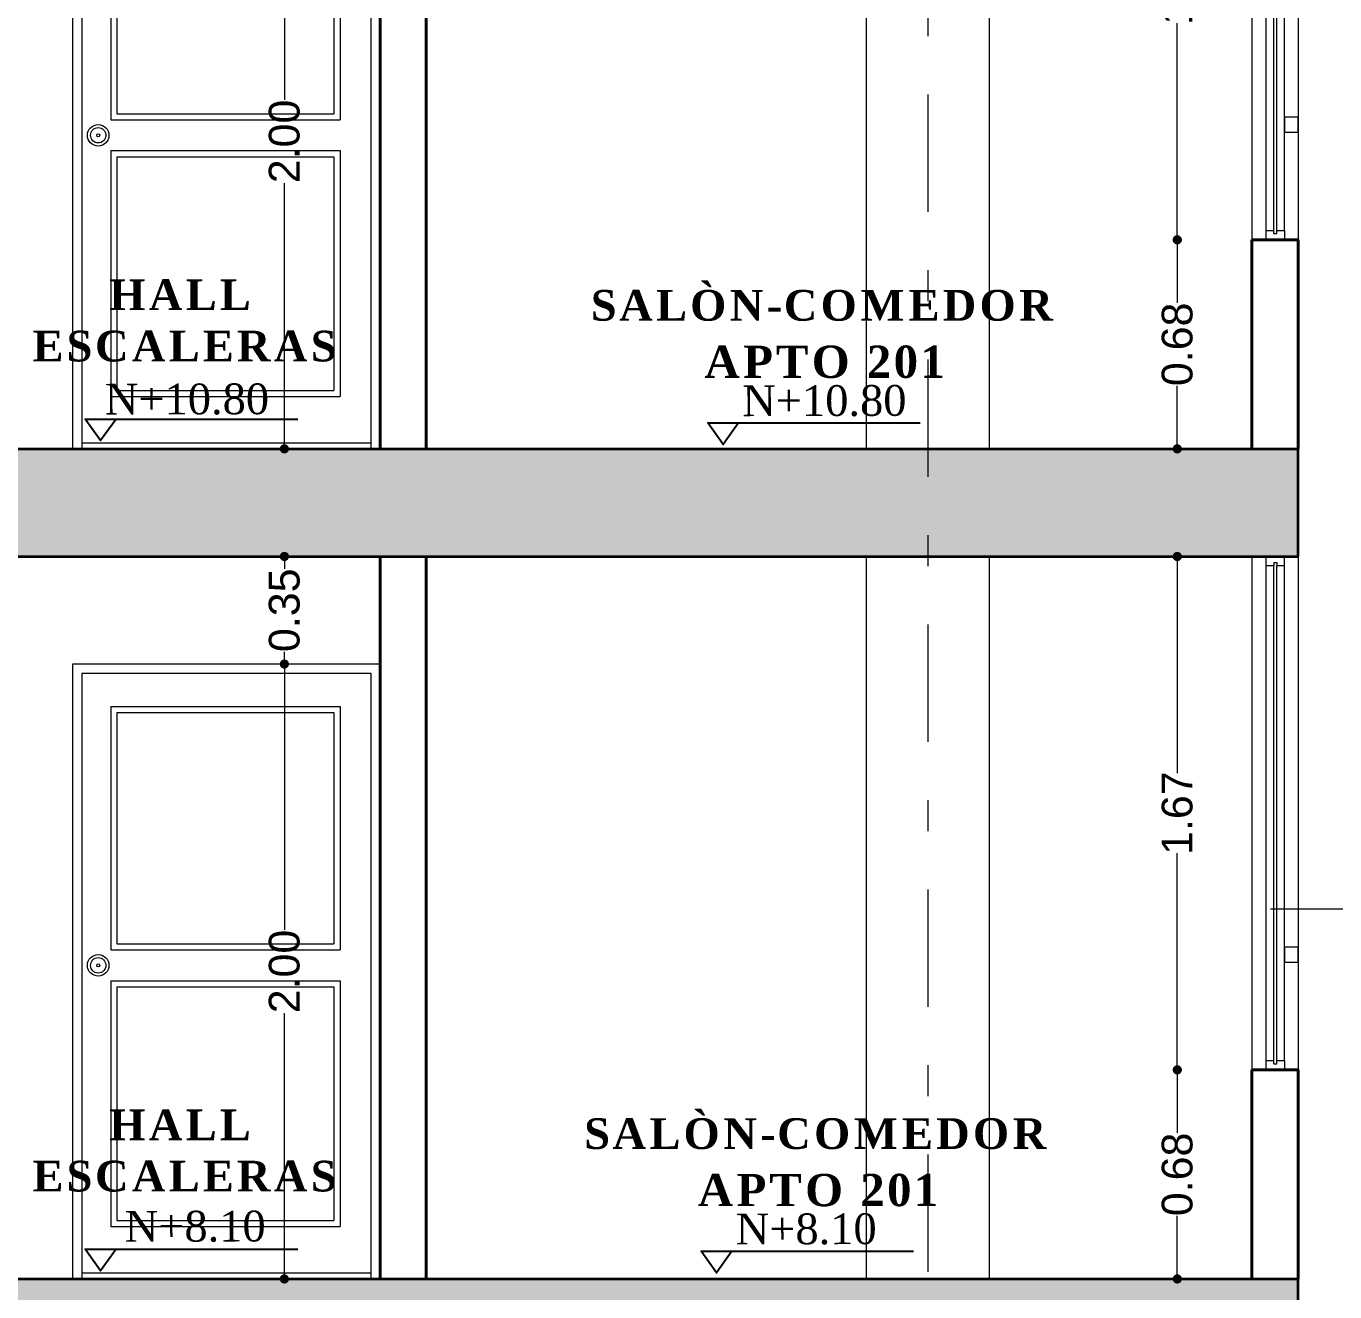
# Model space of a CAD drawing. Header units: inches. Extents: x 2908 to 3459, y -3172 to -55.
# Drawn here: x 3283.843 to 3288.1, y -217.603 to -213.486 of the extents above; entities that cross this region are included whole.
import ezdxf

# ---------------------------------------------------------------- set-up
doc = ezdxf.new("R2010")
doc.units = ezdxf.units.IN
doc.header["$MEASUREMENT"] = 0
doc.linetypes.add('DASHDOT', pattern=[25.4, 12.7, -6.35, 0, -6.35])
doc.layers.add('BORDER', color=1, linetype='Continuous')
doc.layers.add('TEXTO', color=4, linetype='Continuous')
for name, color, linetype, lineweight in [('COLUMNAS', 1, 'Continuous', 35), ('COTA', 1, 'Continuous', 9), ('COTAS 01', 1, 'Continuous', 25), ('E-EJES', 1, 'DASHDOT', 5), ('muros 2', 5, 'Continuous', 40), ('muros bajitos', 4, 'Continuous', 15), ('puertas aptos', 33, 'Continuous', 9), ('ventanas en fachada', 10, 'Continuous', 15), ('vidrio en planta', 191, 'Continuous', 5)]:
    doc.layers.add(name, color=color, linetype=linetype, lineweight=lineweight)
doc.styles.add('Arial new', font='arial.ttf')
doc.styles.add('CONSTRUCTORA', font='times.ttf', dxfattribs={"height": 0.3})
doc.dimstyles.new('GUS', dxfattribs={"dimtxt": 0.1, "dimasz": 0.03, "dimexe": 0.05, "dimexo": 0.05, "dimgap": 0.005, "dimtad": 0, "dimzin": 1, "dimdsep": 46, "dimtxsty": 'Arial new', "dimblk": 'DOT', "dimcen": 0.01, "dimse1": 1, "dimse2": 1, "dimclrd": 1, "dimclre": 252, "dimclrt": 1, "dimaunit": 1, "dimadec": 0, "dimazin": 2, "dimtfac": 1, "dimtmove": 0, "dimatfit": 2, "dimldrblk": 'ARCHTICK', "dimfxl": 1, "dimlwd": -1, "dimlwe": -1, "dimarcsym": 1})

# ---------------------------------------------------------------- blocks, each defined once
blk = doc.blocks.new('puerta acceso')
at = {"layer": 'puertas aptos'}
for p, q in [((2162.1292, 1648.3621), (2161.1292, 1648.3621)), ((2161.1292, 1648.3621), (2161.1292, 1646.3621)), ((2161.1592, 1648.3321), (2161.1592, 1646.3621)), ((2161.1592, 1648.3321), (2162.0992, 1648.3321)), ((2162.0992, 1648.3321), (2162.0992, 1646.3621)), ((2162.1292, 1648.3621), (2162.1292, 1646.3621)), ((2161.2536, 1648.2243), (2161.2536, 1647.4321)), ((2161.2536, 1648.2243), (2161.9992, 1648.2243)), ((2161.2736, 1648.2043), (2161.2736, 1647.4521)), ((2161.2736, 1648.2043), (2161.9792, 1648.2043)), ((2161.9792, 1648.2043), (2161.9792, 1647.4521)), ((2161.9992, 1648.2243), (2161.9992, 1647.4321)), ((2161.2536, 1647.4321), (2161.9992, 1647.4321)), ((2161.2736, 1647.4521), (2161.9792, 1647.4521)), ((2161.2536, 1647.3321), (2161.9992, 1647.3321)), ((2161.2536, 1647.3321), (2161.2536, 1646.5321)), ((2161.2736, 1647.3121), (2161.9792, 1647.3121)), ((2161.2736, 1647.3121), (2161.2736, 1646.5521)), ((2161.9792, 1647.3121), (2161.9792, 1646.5521)), ((2161.9992, 1647.3321), (2161.9992, 1646.5321)), ((2161.2736, 1646.5521), (2161.9792, 1646.5521)), ((2161.2536, 1646.5321), (2161.9992, 1646.5321)), ((2161.1592, 1646.3821), (2162.0992, 1646.3821))]:
    blk.add_line(p, q, dxfattribs=at)
for radius in [0.035, 0.025, 0.005]:
    blk.add_circle((2161.2126, 1647.3821), radius, dxfattribs=at)
blk = doc.blocks.new('_Dot')
at = {"color": 0, "linetype": 'ByBlock', "lineweight": -2}
blk.add_line((-0.5, 0), (-1, 0), dxfattribs=at)
at = {"color": 0, "linetype": 'ByBlock', "const_width": 0.5}
blk.add_lwpolyline([(-0.25, 0, 1), (0.25, 0, 1)], format="xyb", close=True, dxfattribs=at)
blk = doc.blocks.new('*D4748')
at = {"layer": 'Defpoints', "color": 0, "transparency": 16777216}
for p in [(3287.9801, -211.2605), (3288.5281, -211.2605), (3287.98, -223.3106)]:
    blk.add_point(p, dxfattribs=at)
at = {"layer": 'TEXTO', "color": 1, "linetype": 'Continuous', "transparency": 16777216}
for p, q in [((3288.5281, -211.2905), (3288.5281, -217.1162)), ((3288.5281, -223.2806), (3288.5281, -217.455))]:
    blk.add_line(p, q, dxfattribs=at)
at = {"layer": 'TEXTO', "color": 1, "transparency": 16777216, "xscale": 0.03, "yscale": 0.03, "zscale": 0.03}
for p, rotation in [((3288.5281, -211.2605), 90), ((3288.5281, -223.3106), 270)]:
    blk.add_blockref('_Dot', p, dxfattribs=dict(at, rotation=rotation))
at = {"layer": 'TEXTO', "color": 1, "transparency": 16777216, "insert": (3288.5281, -217.2856), "char_height": 0.1, "attachment_point": 5, "rotation": 90, "style": 'Arial new'}
blk.add_mtext('12.05', dxfattribs=at)
blk = doc.blocks.new('_ArchTick')
at = {"color": 0, "linetype": 'ByBlock', "const_width": 0.15}
blk.add_lwpolyline([(-0.5, -0.5), (0.5, 0.5)], dxfattribs=at)
blk = doc.blocks.new('*D4912')
at = {"layer": 'COTA', "color": 1, "linetype": 'Continuous', "transparency": 16777216}
for p, q in [((3287.5873, -216.9106), (3287.5873, -217.0856)), ((3287.5873, -217.5306), (3287.5873, -217.3556))]:
    blk.add_line(p, q, dxfattribs=at)
at = {"layer": 'Defpoints', "color": 0, "transparency": 16777216}
for p in [(3287.5873, -216.8806), (3287.83, -216.8806), (3287.83, -217.5606)]:
    blk.add_point(p, dxfattribs=at)
at = {"layer": 'COTA', "color": 1, "transparency": 16777216, "xscale": 0.03, "yscale": 0.03, "zscale": 0.03}
for p, rotation in [((3287.5873, -216.8806), 90), ((3287.5873, -217.5606), 270)]:
    blk.add_blockref('_Dot', p, dxfattribs=dict(at, rotation=rotation))
at = {"layer": 'COTA', "color": 1, "transparency": 16777216, "insert": (3287.5873, -217.2206), "char_height": 0.1, "attachment_point": 5, "rotation": 90, "style": 'Arial new'}
blk.add_mtext('0.68', dxfattribs=at)
blk = doc.blocks.new('*D4913')
at = {"layer": 'COTA', "color": 1, "linetype": 'Continuous', "transparency": 16777216}
for p, q in [((3287.5873, -215.2406), (3287.5873, -215.9154)), ((3287.5873, -216.8506), (3287.5873, -216.1758))]:
    blk.add_line(p, q, dxfattribs=at)
at = {"layer": 'Defpoints', "color": 0, "transparency": 16777216}
for p in [(3287.5873, -215.2106), (3287.83, -215.2106), (3287.83, -216.8806)]:
    blk.add_point(p, dxfattribs=at)
at = {"layer": 'COTA', "color": 1, "transparency": 16777216, "xscale": 0.03, "yscale": 0.03, "zscale": 0.03}
for p, rotation in [((3287.5873, -215.2106), 90), ((3287.5873, -216.8806), 270)]:
    blk.add_blockref('_Dot', p, dxfattribs=dict(at, rotation=rotation))
at = {"layer": 'COTA', "color": 1, "transparency": 16777216, "insert": (3287.5873, -216.0456), "char_height": 0.1, "attachment_point": 5, "rotation": 90, "style": 'Arial new'}
blk.add_mtext('1.67', dxfattribs=at)
blk = doc.blocks.new('*D4914')
at = {"layer": 'COTA', "color": 1, "linetype": 'Continuous', "transparency": 16777216}
for p, q in [((3287.5873, -214.2106), (3287.5873, -214.3856)), ((3287.5873, -214.8306), (3287.5873, -214.6556))]:
    blk.add_line(p, q, dxfattribs=at)
at = {"layer": 'Defpoints', "color": 0, "transparency": 16777216}
for p in [(3287.5873, -214.1806), (3287.83, -214.1806), (3287.83, -214.8606)]:
    blk.add_point(p, dxfattribs=at)
at = {"layer": 'COTA', "color": 1, "transparency": 16777216, "xscale": 0.03, "yscale": 0.03, "zscale": 0.03}
for p, rotation in [((3287.5873, -214.1806), 90), ((3287.5873, -214.8606), 270)]:
    blk.add_blockref('_Dot', p, dxfattribs=dict(at, rotation=rotation))
at = {"layer": 'COTA', "color": 1, "transparency": 16777216, "insert": (3287.5873, -214.5206), "char_height": 0.1, "attachment_point": 5, "rotation": 90, "style": 'Arial new'}
blk.add_mtext('0.68', dxfattribs=at)
blk = doc.blocks.new('*D4915')
at = {"layer": 'COTA', "color": 1, "linetype": 'Continuous', "transparency": 16777216}
for p, q in [((3287.5873, -212.5406), (3287.5873, -213.2154)), ((3287.5873, -214.1506), (3287.5873, -213.4758))]:
    blk.add_line(p, q, dxfattribs=at)
at = {"layer": 'Defpoints', "color": 0, "transparency": 16777216}
for p in [(3287.5873, -212.5106), (3287.83, -212.5106), (3287.83, -214.1806)]:
    blk.add_point(p, dxfattribs=at)
at = {"layer": 'COTA', "color": 1, "transparency": 16777216, "xscale": 0.03, "yscale": 0.03, "zscale": 0.03}
for p, rotation in [((3287.5873, -212.5106), 90), ((3287.5873, -214.1806), 270)]:
    blk.add_blockref('_Dot', p, dxfattribs=dict(at, rotation=rotation))
at = {"layer": 'COTA', "color": 1, "transparency": 16777216, "insert": (3287.5873, -213.3456), "char_height": 0.1, "attachment_point": 5, "rotation": 90, "style": 'Arial new'}
blk.add_mtext('1.67', dxfattribs=at)
blk = doc.blocks.new('*D4918')
at = {"layer": 'COTA', "color": 1, "linetype": 'Continuous', "transparency": 16777216}
for p, q in [((3284.683, -215.5906), (3284.683, -216.425)), ((3284.683, -217.5306), (3284.683, -216.6962))]:
    blk.add_line(p, q, dxfattribs=at)
at = {"layer": 'Defpoints', "color": 0, "transparency": 16777216}
for p in [(3284.683, -215.5606), (3284.994, -215.5606), (3284.994, -217.5606)]:
    blk.add_point(p, dxfattribs=at)
at = {"layer": 'COTA', "color": 1, "transparency": 16777216, "xscale": 0.03, "yscale": 0.03, "zscale": 0.03}
for p, rotation in [((3284.683, -215.5606), 90), ((3284.683, -217.5606), 270)]:
    blk.add_blockref('_Dot', p, dxfattribs=dict(at, rotation=rotation))
at = {"layer": 'COTA', "color": 1, "transparency": 16777216, "insert": (3284.683, -216.5606), "char_height": 0.1, "attachment_point": 5, "rotation": 90, "style": 'Arial new'}
blk.add_mtext('2.00', dxfattribs=at)
blk = doc.blocks.new('*D4919')
at = {"layer": 'COTA', "color": 1, "linetype": 'Continuous', "transparency": 16777216}
for p, q in [((3284.683, -215.2406), (3284.683, -215.2503)), ((3284.683, -215.5306), (3284.683, -215.5209))]:
    blk.add_line(p, q, dxfattribs=at)
at = {"layer": 'Defpoints', "color": 0, "transparency": 16777216}
for p in [(3284.683, -215.2106), (3284.994, -215.2106), (3284.994, -215.5606)]:
    blk.add_point(p, dxfattribs=at)
at = {"layer": 'COTA', "color": 1, "transparency": 16777216, "xscale": 0.03, "yscale": 0.03, "zscale": 0.03}
for p, rotation in [((3284.683, -215.2106), 90), ((3284.683, -215.5606), 270)]:
    blk.add_blockref('_Dot', p, dxfattribs=dict(at, rotation=rotation))
at = {"layer": 'COTA', "color": 1, "transparency": 16777216, "insert": (3284.683, -215.3856), "char_height": 0.1, "attachment_point": 5, "rotation": 90, "style": 'Arial new'}
blk.add_mtext('0.35', dxfattribs=at)
blk = doc.blocks.new('*D4920')
at = {"layer": 'COTA', "color": 1, "linetype": 'Continuous', "transparency": 16777216}
for p, q in [((3284.683, -212.8906), (3284.683, -213.725)), ((3284.683, -214.8306), (3284.683, -213.9962))]:
    blk.add_line(p, q, dxfattribs=at)
at = {"layer": 'Defpoints', "color": 0, "transparency": 16777216}
for p in [(3284.683, -212.8606), (3284.994, -212.8606), (3284.994, -214.8606)]:
    blk.add_point(p, dxfattribs=at)
at = {"layer": 'COTA', "color": 1, "transparency": 16777216, "xscale": 0.03, "yscale": 0.03, "zscale": 0.03}
for p, rotation in [((3284.683, -212.8606), 90), ((3284.683, -214.8606), 270)]:
    blk.add_blockref('_Dot', p, dxfattribs=dict(at, rotation=rotation))
at = {"layer": 'COTA', "color": 1, "transparency": 16777216, "insert": (3284.683, -213.8606), "char_height": 0.1, "attachment_point": 5, "rotation": 90, "style": 'Arial new'}
blk.add_mtext('2.00', dxfattribs=at)
blk = doc.blocks.new('*D4928')
at = {"layer": 'COTA', "color": 1, "linetype": 'Continuous', "transparency": 16777216}
for p, q in [((3288.2413, -211.2905), (3288.2413, -214.45)), ((3288.2413, -217.8806), (3288.2413, -214.7211))]:
    blk.add_line(p, q, dxfattribs=at)
at = {"layer": 'Defpoints', "color": 0, "transparency": 16777216}
for p in [(3287.9801, -211.2605), (3288.2413, -211.2605), (3287.98, -217.9106)]:
    blk.add_point(p, dxfattribs=at)
at = {"layer": 'COTA', "color": 1, "transparency": 16777216, "xscale": 0.03, "yscale": 0.03, "zscale": 0.03}
for p, rotation in [((3288.2413, -211.2605), 90), ((3288.2413, -217.9106), 270)]:
    blk.add_blockref('_Dot', p, dxfattribs=dict(at, rotation=rotation))
at = {"layer": 'COTA', "color": 1, "transparency": 16777216, "insert": (3288.2413, -214.5856), "char_height": 0.1, "attachment_point": 5, "rotation": 90, "style": 'Arial new'}
blk.add_mtext('6.65', dxfattribs=at)

msp = doc.modelspace()

# ---------------------------------------------------------------- hatches: boundary and pattern name
at = {"layer": 'COTA', "lineweight": 9}
h = msp.add_hatch(dxfattribs=at)
h.set_pattern_fill('AR-CONC', color=256, scale=0.01, style=0)
h.set_pattern_definition([(50, (0, 0), (0.0717260183, -0.0062752135), [0.0075, -0.0825]), (355, (0, 0), (-0.0138751334, 0.0752192134), [0.006, -0.066]), (100.4514, (0.00598, -0.00052), (0.0578509382, 0.0689439542), [0.006374019, -0.0701142112]), (46.1842, (0, 0.02), (0.1067241049, -0.0165519014), [0.01125, -0.12375]), (96.6356, (0.00889, 0.01862), (0.0934662706, 0.097411787), [0.0095610288, -0.1051713]), (351.1842, (0, 0.02), (0.0934661945, 0.09741186), [0.009, -0.099]), (21, (0.01, 0.015), (0.0596907052, -0.0402618891), [0.0075, -0.0825]), (326, (0.01, 0.015), (0.0243315332, 0.0725150045), [0.006, -0.066]), (71.4514, (0.014974, 0.011645), (0.0840222629, 0.0322530497), [0.006374019, -0.0701142112]), (37.5, (0, 0), (0.00121598553, 0.03328938538), [0, -0.0652, 0, -0.067, 0, -0.06625]), (7.5, (0, 0), (0.02630695374, 0.0394411712), [0, -0.0382, 0, -0.0637, 0, -0.02525]), (327.5, (-0.0223, 0), (0.05338224362, -0.00225548717), [0, -0.025, 0, -0.078, 0, -0.1035]), (317.5, (-0.0323, 0), (0.05831861693, 0.01001049823), [0, -0.0325, 0, -0.0518, 0, -0.0735])])
h.paths.add_polyline_path([(3287.98, -214.8606), (3283.544, -214.8606), (3283.544, -215.0406), (3283.264, -215.0406), (3283.264, -215.2206), (3282.984, -215.2206), (3282.984, -215.4006), (3282.704, -215.4006), (3282.704, -215.5806), (3282.424, -215.5806), (3282.424, -215.7606), (3282.144, -215.7606), (3282.144, -215.9406), (3281.864, -215.9406), (3281.864, -216.1206), (3280.4571, -216.1206), (3280.4571, -216.2706), (3281.6917, -216.2706, -0.202339), (3281.6658, -216.2091, -1), (3281.8376, -216.2091, -0.202339), (3281.8116, -216.2706), (3281.908, -216.2706), (3283.5569, -215.2106), (3287.98, -215.2106)])
h = msp.add_hatch(dxfattribs=at)
h.set_pattern_fill('AR-CONC', color=256, scale=0.01, style=0)
h.set_pattern_definition([(50, (-2e-05, -2.7), (0.0717260183, -0.0062752135), [0.0075, -0.0825]), (355, (-2e-05, -2.7), (-0.0138751334, 0.0752192134), [0.006, -0.066]), (100.4514, (0.00596, -2.70052), (0.0578509382, 0.0689439542), [0.006374019, -0.0701142112]), (46.1842, (-2e-05, -2.68), (0.1067241049, -0.0165519014), [0.01125, -0.12375]), (96.6356, (0.00887, -2.68138), (0.0934662706, 0.097411787), [0.0095610288, -0.1051713]), (351.1842, (-2e-05, -2.68), (0.0934661945, 0.09741186), [0.009, -0.099]), (21, (0.00998, -2.685), (0.0596907052, -0.0402618891), [0.0075, -0.0825]), (326, (0.00998, -2.685), (0.0243315332, 0.0725150045), [0.006, -0.066]), (71.4514, (0.014955, -2.688354), (0.0840222629, 0.0322530497), [0.006374019, -0.0701142112]), (37.5, (-2e-05, -2.699999), (0.00121598553, 0.03328938538), [0, -0.0652, 0, -0.067, 0, -0.06625]), (7.5, (-2e-05, -2.7), (0.02630695374, 0.0394411712), [0, -0.0382, 0, -0.0637, 0, -0.02525]), (327.5, (-0.02232, -2.7), (0.05338224362, -0.00225548717), [0, -0.025, 0, -0.078, 0, -0.1035]), (317.5, (-0.03232, -2.7), (0.05831861693, 0.01001049823), [0, -0.0325, 0, -0.0518, 0, -0.0735])])
h.paths.add_polyline_path([(3287.98, -217.5606), (3283.5439, -217.5606), (3283.5439, -217.7406), (3283.2639, -217.7406), (3283.2639, -217.9206), (3282.9839, -217.9206), (3282.9839, -218.1006), (3282.7039, -218.1006), (3282.7039, -218.2806), (3282.4239, -218.2806), (3282.4239, -218.4606), (3282.1439, -218.4606), (3282.1439, -218.6406), (3281.8639, -218.6406), (3281.8639, -218.8206), (3280.4571, -218.8206), (3280.4571, -218.9706), (3281.6917, -218.9706, -0.202339), (3281.6657, -218.9091, -1), (3281.8375, -218.9091, -0.202339), (3281.8116, -218.9706), (3281.908, -218.9706), (3283.5569, -217.9106), (3287.98, -217.9106)])

# ---------------------------------------------------------------- linework, layer by layer
at = {"layer": 'BORDER', "lineweight": 5}
msp.add_line((3290.61, -216.358), (3287.89, -216.358), dxfattribs=at)
at = {"layer": 'COLUMNAS'}
for p, q in [((3283.544, -214.8606), (3287.98, -214.8606)), ((3287.98, -215.2106), (3287.98, -214.8606)), ((3283.5569, -215.2106), (3287.98, -215.2106)), ((3287.83, -215.2106), (3287.83, -215.2106)), ((3283.5439, -217.5606), (3287.98, -217.5606)), ((3287.98, -217.9106), (3287.98, -217.5606))]:
    msp.add_line(p, q, dxfattribs=at)
at = {"layer": 'E-EJES', "ltscale": 0.03}
msp.add_line((3286.7757, -208.5363), (3286.7757, -225.6606), dxfattribs=at)
at = {"layer": 'muros 2'}
for p, q in [((3284.994, -211.6239), (3284.994, -214.8606)), ((3285.144, -211.6575), (3285.144, -214.8606)), ((3287.83, -214.8606), (3287.83, -214.1806)), ((3287.83, -214.1806), (3287.98, -214.1806)), ((3287.98, -214.8606), (3287.98, -214.1806)), ((3284.994, -215.2106), (3284.994, -217.5606)), ((3285.144, -215.2106), (3285.144, -217.5606)), ((3287.83, -217.5606), (3287.83, -216.8806)), ((3287.83, -216.8806), (3287.98, -216.8806)), ((3287.98, -217.5606), (3287.98, -216.8806))]:
    msp.add_line(p, q, dxfattribs=at)
at = {"layer": 'muros bajitos'}
for p, q in [((3286.5757, -211.9811), (3286.5757, -214.8606)), ((3286.9757, -212.0707), (3286.9757, -214.8606)), ((3287.83, -212.5106), (3287.83, -214.1806)), ((3287.98, -212.5106), (3287.98, -214.1206)), ((3287.98, -213.8306), (3287.98, -214.1806)), ((3286.5757, -215.2106), (3286.5757, -217.5606)), ((3286.9757, -215.2106), (3286.9757, -217.5606)), ((3287.83, -215.2106), (3287.83, -216.8806)), ((3287.98, -215.2106), (3287.98, -216.8206)), ((3287.98, -216.5306), (3287.98, -216.8806))]:
    msp.add_line(p, q, dxfattribs=at)
at = {"layer": 'TEXTO', "ltscale": 0.008}
for points in [[(3284.1354, -214.7639), (3284.0854, -214.8339), (3284.0354, -214.7639), (3284.7262, -214.7639)], [(3286.1604, -214.7764), (3286.1104, -214.8464), (3286.0604, -214.7764), (3286.7512, -214.7764)], [(3284.1354, -217.4639), (3284.0854, -217.5339), (3284.0354, -217.4639), (3284.7262, -217.4639)], [(3286.1389, -217.4705), (3286.0889, -217.5405), (3286.0389, -217.4705), (3286.7298, -217.4705)]]:
    msp.add_lwpolyline(points, dxfattribs=at)
at = {"layer": 'ventanas en fachada'}
for p, q in [((3287.8759, -214.1806), (3287.8759, -212.5405)), ((3287.9359, -214.1206), (3287.9359, -212.5405)), ((3287.9359, -213.7806), (3287.98, -213.7806)), ((3287.9359, -213.7806), (3287.9359, -213.8306)), ((3287.98, -213.8306), (3287.98, -213.7806)), ((3287.9359, -213.8306), (3287.98, -213.8306)), ((3287.9359, -214.1506), (3287.9359, -213.8306)), ((3287.8759, -214.1806), (3287.8759, -214.1506)), ((3287.8759, -214.1506), (3287.9009, -214.1506)), ((3287.9009, -214.1606), (3287.9009, -214.1506)), ((3287.9009, -214.1606), (3287.9109, -214.1606)), ((3287.9109, -214.1506), (3287.9359, -214.1506)), ((3287.9109, -214.1606), (3287.9109, -214.1506)), ((3287.9359, -214.1506), (3287.9359, -214.1806)), ((3287.8759, -215.2405), (3287.8759, -215.2105)), ((3287.9359, -215.2405), (3287.9359, -215.2105)), ((3287.8759, -215.2405), (3287.9009, -215.2405)), ((3287.8759, -216.8806), (3287.8759, -215.2405)), ((3287.9009, -215.2305), (3287.9109, -215.2305)), ((3287.9009, -215.2305), (3287.9009, -215.2405)), ((3287.9109, -215.2305), (3287.9109, -215.2405)), ((3287.9109, -215.2405), (3287.9359, -215.2405)), ((3287.9359, -216.8206), (3287.9359, -215.2405)), ((3287.9359, -216.4806), (3287.98, -216.4806)), ((3287.9359, -216.4806), (3287.9359, -216.5306)), ((3287.98, -216.5306), (3287.98, -216.4806)), ((3287.9359, -216.5306), (3287.98, -216.5306)), ((3287.9359, -216.8506), (3287.9359, -216.5306)), ((3287.8759, -216.8806), (3287.8759, -216.8506)), ((3287.8759, -216.8506), (3287.9009, -216.8506)), ((3287.9009, -216.8606), (3287.9009, -216.8506)), ((3287.9009, -216.8606), (3287.9109, -216.8606)), ((3287.9109, -216.8506), (3287.9359, -216.8506)), ((3287.9109, -216.8606), (3287.9109, -216.8506)), ((3287.9359, -216.8506), (3287.9359, -216.8806))]:
    msp.add_line(p, q, dxfattribs=at)
at = {"layer": 'vidrio en planta'}
for p, q in [((3287.9009, -214.1506), (3287.9009, -212.5405)), ((3287.9109, -214.1506), (3287.9109, -212.5405)), ((3287.9009, -216.8506), (3287.9009, -215.2405)), ((3287.9109, -216.8506), (3287.9109, -215.2405))]:
    msp.add_line(p, q, dxfattribs=at)

# ---------------------------------------------------------------- block references
for p in [(1122.8648, -1861.2227), (1122.8648, -1863.9227)]:
    msp.add_blockref('puerta acceso', p)

# ---------------------------------------------------------------- texts
at = {"layer": 'COTAS 01', "char_height": 0.1, "attachment_point": 1, "rotation": 0.1492, "style": 'CONSTRUCTORA'}
for s, insert in [('N+10.80', (3284.0989, -214.6491)), ('N+10.80', (3286.1722, -214.6543)), ('N+8.10', (3284.1634, -217.3398)), ('N+8.10', (3286.1508, -217.3484))]:
    msp.add_mtext_dynamic_manual_height_columns(s, width=0.828029, gutter_width=0.5, heights=[0], dxfattribs=dict(at, insert=insert))
at = {"layer": 'TEXTO', "attachment_point": 1, "style": 'CONSTRUCTORA'}
for s, insert, char_height, width in [('{\\fTimes New Roman|b1|i0|c0|p18;\\T1.1;      HALL \\PESCALERAS}', (3283.8638, -214.3094), 0.1, 2.362761), ('{\\fTimes New Roman|b1|i0|c0|p18;\\T1.1;SALÒN-COMEDOR}', (3285.6796, -214.3436), 0.1, 2.362761), ('{\\fTimes New Roman|b1|i0|c0|p18;\\T1.1;APTO 201}', (3286.0494, -214.5247), 0.105, 2.480899), ('{\\fTimes New Roman|b1|i0|c0|p18;\\T1.1;      HALL \\PESCALERAS}', (3283.8638, -217.0094), 0.1, 2.362761), ('{\\fTimes New Roman|b1|i0|c0|p18;\\T1.1;SALÒN-COMEDOR}', (3285.6582, -217.0378), 0.1, 2.362761), ('{\\fTimes New Roman|b1|i0|c0|p18;\\T1.1;APTO 201}', (3286.0279, -217.2189), 0.105, 2.480899)]:
    msp.add_mtext(s, dxfattribs=dict(at, insert=insert, char_height=char_height, width=width))

# ---------------------------------------------------------------- dimensions: what is measured, and where the dimension line sits
at = {"layer": 'COTA'}
for base, p1, p2, picture, middle in [((3288.2413, -211.2605), (3287.98, -217.9106), (3287.9801, -211.2605), '*D4928', (3288.2413, -214.5856)), ((3287.5873, -212.5106), (3287.83, -214.1806), (3287.83, -212.5106), '*D4915', (3287.5873, -213.3456)), ((3284.683, -212.8606), (3284.994, -214.8606), (3284.994, -212.8606), '*D4920', (3284.683, -213.8606)), ((3287.5873, -214.1806), (3287.83, -214.8606), (3287.83, -214.1806), '*D4914', (3287.5873, -214.5206)), ((3284.683, -215.2106), (3284.994, -215.5606), (3284.994, -215.2106), '*D4919', (3284.683, -215.3856)), ((3287.5873, -215.2106), (3287.83, -216.8806), (3287.83, -215.2106), '*D4913', (3287.5873, -216.0456)), ((3284.683, -215.5606), (3284.994, -217.5606), (3284.994, -215.5606), '*D4918', (3284.683, -216.5606)), ((3287.5873, -216.8806), (3287.83, -217.5606), (3287.83, -216.8806), '*D4912', (3287.5873, -217.2206))]:
    dim = msp.add_linear_dim(base=base, p1=p1, p2=p2, angle=90, dimstyle='GUS', dxfattribs=at)
    dim.commit()
    dim.dimension.update_dxf_attribs({"geometry": picture, "text_midpoint": middle})
at = {"layer": 'TEXTO'}
dim = msp.add_linear_dim(base=(3288.5281, -211.2605), p1=(3287.98, -223.3106), p2=(3287.9801, -211.2605), angle=90, dimstyle='GUS', dxfattribs=at)
dim.commit()
dim.dimension.update_dxf_attribs({"geometry": '*D4748', "text_midpoint": (3288.5281, -217.2856)})

doc.saveas('drawing.dxf')
